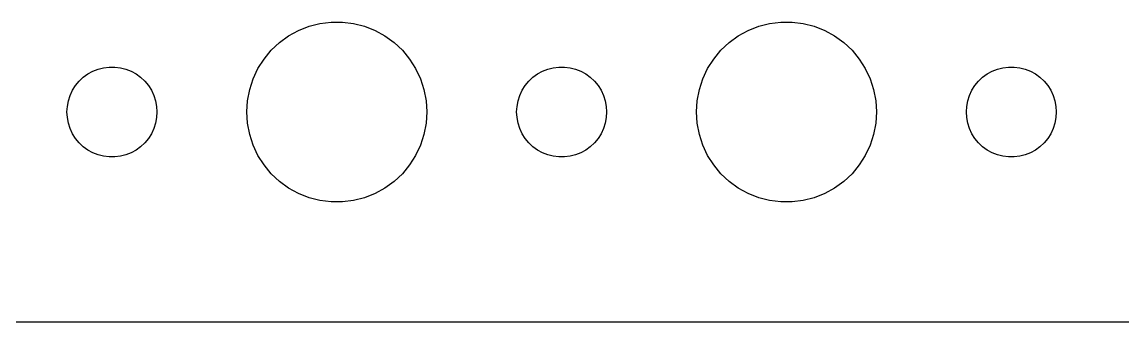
# Model space of a CAD drawing. Header units: metres. Extents: x -157 to 157, y -37 to 37.
# Drawn here: x 79.5 to 116.22, y -36.99 to -27.01 of the extents above; entities that cross this region are included whole.
import ezdxf

# ---------------------------------------------------------------- set-up
doc = ezdxf.new("R2010")
doc.units = ezdxf.units.M

msp = doc.modelspace()

# ---------------------------------------------------------------- linework, layer by layer
for p, q in [((88.7227, -27.2855), (89.073, -27.1468)), ((89.073, -27.1468), (89.4379, -27.0531)), ((89.4379, -27.0531), (89.8116, -27.0059)), ((89.8116, -27.0059), (90.1884, -27.0059)), ((90.1884, -27.0059), (90.5621, -27.0531)), ((90.5621, -27.0531), (90.927, -27.1468)), ((90.927, -27.1468), (91.2773, -27.2855)), ((103.723, -27.2855), (104.073, -27.1468)), ((104.073, -27.1468), (104.438, -27.0531)), ((104.438, -27.0531), (104.812, -27.0059)), ((104.812, -27.0059), (105.188, -27.0059)), ((105.188, -27.0059), (105.562, -27.0531)), ((105.562, -27.0531), (105.927, -27.1468)), ((105.927, -27.1468), (106.277, -27.2855)), ((88.0877, -27.6884), (88.3925, -27.467)), ((88.3925, -27.467), (88.7227, -27.2855)), ((91.2773, -27.2855), (91.6075, -27.467)), ((91.6075, -27.467), (91.9123, -27.6884)), ((103.088, -27.6884), (103.393, -27.467)), ((103.393, -27.467), (103.723, -27.2855)), ((106.277, -27.2855), (106.607, -27.467)), ((106.607, -27.467), (106.912, -27.6884)), ((87.8131, -27.9464), (88.0877, -27.6884)), ((91.9123, -27.6884), (92.1869, -27.9464)), ((102.813, -27.9464), (103.088, -27.6884)), ((106.912, -27.6884), (107.187, -27.9464)), ((87.3711, -28.5547), (87.573, -28.2366)), ((87.573, -28.2366), (87.8131, -27.9464)), ((92.1869, -27.9464), (92.427, -28.2366)), ((92.427, -28.2366), (92.6289, -28.5547)), ((102.371, -28.5547), (102.573, -28.2366)), ((102.573, -28.2366), (102.813, -27.9464)), ((107.187, -27.9464), (107.427, -28.2366)), ((107.427, -28.2366), (107.629, -28.5547)), ((81.6963, -28.7335), (81.8613, -28.6427)), ((81.8613, -28.6427), (82.0365, -28.5734)), ((82.0365, -28.5734), (82.2189, -28.5266)), ((82.2189, -28.5266), (82.4058, -28.503)), ((82.4058, -28.503), (82.5942, -28.503)), ((82.5942, -28.503), (82.7811, -28.5266)), ((82.7811, -28.5266), (82.9635, -28.5734)), ((82.9635, -28.5734), (83.1387, -28.6427)), ((83.1387, -28.6427), (83.3037, -28.7335)), ((87.2107, -28.8956), (87.3711, -28.5547)), ((92.6289, -28.5547), (92.7893, -28.8956)), ((96.6963, -28.7335), (96.8613, -28.6427)), ((96.8613, -28.6427), (97.0365, -28.5734)), ((97.0365, -28.5734), (97.2189, -28.5266)), ((97.2189, -28.5266), (97.4058, -28.503)), ((97.4058, -28.503), (97.5942, -28.503)), ((97.5942, -28.503), (97.7811, -28.5266)), ((97.7811, -28.5266), (97.9635, -28.5734)), ((97.9635, -28.5734), (98.1387, -28.6427)), ((98.1387, -28.6427), (98.3037, -28.7335)), ((102.211, -28.8956), (102.371, -28.5547)), ((107.629, -28.5547), (107.789, -28.8956)), ((111.696, -28.7335), (111.861, -28.6427)), ((111.861, -28.6427), (112.036, -28.5734)), ((112.036, -28.5734), (112.219, -28.5266)), ((112.219, -28.5266), (112.406, -28.503)), ((112.406, -28.503), (112.594, -28.503)), ((112.594, -28.503), (112.781, -28.5266)), ((112.781, -28.5266), (112.964, -28.5734)), ((112.964, -28.5734), (113.139, -28.6427)), ((113.139, -28.6427), (113.304, -28.7335)), ((81.2865, -29.1183), (81.4065, -28.9732)), ((81.4065, -28.9732), (81.5439, -28.8442)), ((81.5439, -28.8442), (81.6963, -28.7335)), ((83.3037, -28.7335), (83.4561, -28.8442)), ((83.4561, -28.8442), (83.5934, -28.9732)), ((83.5934, -28.9732), (83.7135, -29.1183)), ((87.0943, -29.2539), (87.2107, -28.8956)), ((92.7893, -28.8956), (92.9057, -29.2539)), ((96.2865, -29.1183), (96.4065, -28.9732)), ((96.4065, -28.9732), (96.5439, -28.8442)), ((96.5439, -28.8442), (96.6963, -28.7335)), ((98.3037, -28.7335), (98.4561, -28.8442)), ((98.4561, -28.8442), (98.5934, -28.9732)), ((98.5934, -28.9732), (98.7135, -29.1183)), ((102.094, -29.2539), (102.211, -28.8956)), ((107.789, -28.8956), (107.906, -29.2539)), ((111.286, -29.1183), (111.407, -28.9732)), ((111.407, -28.9732), (111.544, -28.8442)), ((111.544, -28.8442), (111.696, -28.7335)), ((113.304, -28.7335), (113.456, -28.8442)), ((113.456, -28.8442), (113.593, -28.9732)), ((113.593, -28.9732), (113.714, -29.1183)), ((81.1053, -29.4478), (81.1855, -29.2774)), ((81.1855, -29.2774), (81.2865, -29.1183)), ((83.7135, -29.1183), (83.8145, -29.2774)), ((83.8145, -29.2774), (83.8947, -29.4478)), ((87.0237, -29.624), (87.0943, -29.2539)), ((92.9057, -29.2539), (92.9763, -29.624)), ((96.1053, -29.4478), (96.1855, -29.2774)), ((96.1855, -29.2774), (96.2865, -29.1183)), ((98.7135, -29.1183), (98.8145, -29.2774)), ((98.8145, -29.2774), (98.8947, -29.4478)), ((102.024, -29.624), (102.094, -29.2539)), ((107.906, -29.2539), (107.976, -29.624)), ((111.105, -29.4478), (111.186, -29.2774)), ((111.186, -29.2774), (111.286, -29.1183)), ((113.714, -29.1183), (113.814, -29.2774)), ((113.814, -29.2774), (113.895, -29.4478)), ((81.0118, -29.812), (81.0471, -29.627)), ((81.0471, -29.627), (81.1053, -29.4478)), ((83.8947, -29.4478), (83.9529, -29.627)), ((83.9529, -29.627), (83.9882, -29.812)), ((87, -30), (87.0237, -29.624)), ((92.9763, -29.624), (93, -30)), ((96.0118, -29.812), (96.0471, -29.627)), ((96.0471, -29.627), (96.1053, -29.4478)), ((98.8947, -29.4478), (98.9529, -29.627)), ((98.9529, -29.627), (98.9882, -29.812)), ((102, -30), (102.024, -29.624)), ((107.976, -29.624), (108, -30)), ((111.012, -29.812), (111.047, -29.627)), ((111.047, -29.627), (111.105, -29.4478)), ((113.895, -29.4478), (113.953, -29.627)), ((113.953, -29.627), (113.988, -29.812)), ((81, -30), (81.0118, -29.812)), ((81.0118, -30.188), (81, -30)), ((83.9882, -29.812), (84, -30)), ((84, -30), (83.9882, -30.188)), ((87.0237, -30.376), (87, -30)), ((93, -30), (92.9763, -30.376)), ((96, -30), (96.0118, -29.812)), ((96.0118, -30.188), (96, -30)), ((98.9882, -29.812), (99, -30)), ((99, -30), (98.9882, -30.188)), ((102.024, -30.376), (102, -30)), ((108, -30), (107.976, -30.376)), ((111, -30), (111.012, -29.812)), ((111.012, -30.188), (111, -30)), ((113.988, -29.812), (114, -30)), ((114, -30), (113.988, -30.188)), ((81.0471, -30.373), (81.0118, -30.188)), ((81.1053, -30.5522), (81.0471, -30.373)), ((83.9529, -30.373), (83.8947, -30.5522)), ((83.9882, -30.188), (83.9529, -30.373)), ((87.0943, -30.7461), (87.0237, -30.376)), ((92.9763, -30.376), (92.9057, -30.7461)), ((96.0471, -30.373), (96.0118, -30.188)), ((96.1053, -30.5522), (96.0471, -30.373)), ((98.9529, -30.373), (98.8947, -30.5522)), ((98.9882, -30.188), (98.9529, -30.373)), ((102.094, -30.7461), (102.024, -30.376)), ((107.976, -30.376), (107.906, -30.7461)), ((111.047, -30.373), (111.012, -30.188)), ((111.105, -30.5522), (111.047, -30.373)), ((113.953, -30.373), (113.895, -30.5522)), ((113.988, -30.188), (113.953, -30.373)), ((81.1855, -30.7226), (81.1053, -30.5522)), ((81.2865, -30.8817), (81.1855, -30.7226)), ((83.8145, -30.7226), (83.7135, -30.8817)), ((83.8947, -30.5522), (83.8145, -30.7226)), ((87.2107, -31.1044), (87.0943, -30.7461)), ((92.9057, -30.7461), (92.7893, -31.1044)), ((96.1855, -30.7226), (96.1053, -30.5522)), ((96.2865, -30.8817), (96.1855, -30.7226)), ((98.8145, -30.7226), (98.7135, -30.8817)), ((98.8947, -30.5522), (98.8145, -30.7226)), ((102.211, -31.1044), (102.094, -30.7461)), ((107.906, -30.7461), (107.789, -31.1044)), ((111.186, -30.7226), (111.105, -30.5522)), ((111.286, -30.8817), (111.186, -30.7226)), ((113.814, -30.7226), (113.714, -30.8817)), ((113.895, -30.5522), (113.814, -30.7226)), ((81.4065, -31.0268), (81.2865, -30.8817)), ((81.5439, -31.1558), (81.4065, -31.0268)), ((81.6963, -31.2665), (81.5439, -31.1558)), ((83.4561, -31.1558), (83.3037, -31.2665)), ((83.5934, -31.0268), (83.4561, -31.1558)), ((83.7135, -30.8817), (83.5934, -31.0268)), ((87.3711, -31.4453), (87.2107, -31.1044)), ((92.7893, -31.1044), (92.6289, -31.4453)), ((96.4065, -31.0268), (96.2865, -30.8817)), ((96.5439, -31.1558), (96.4065, -31.0268)), ((96.6963, -31.2665), (96.5439, -31.1558)), ((98.4561, -31.1558), (98.3037, -31.2665)), ((98.5934, -31.0268), (98.4561, -31.1558)), ((98.7135, -30.8817), (98.5934, -31.0268)), ((102.371, -31.4453), (102.211, -31.1044)), ((107.789, -31.1044), (107.629, -31.4453)), ((111.407, -31.0268), (111.286, -30.8817)), ((111.544, -31.1558), (111.407, -31.0268)), ((111.696, -31.2665), (111.544, -31.1558)), ((113.456, -31.1558), (113.304, -31.2665)), ((113.593, -31.0268), (113.456, -31.1558)), ((113.714, -30.8817), (113.593, -31.0268)), ((81.8613, -31.3572), (81.6963, -31.2665)), ((82.0365, -31.4266), (81.8613, -31.3572)), ((82.2189, -31.4734), (82.0365, -31.4266)), ((82.4058, -31.497), (82.2189, -31.4734)), ((82.5942, -31.497), (82.4058, -31.497)), ((82.7811, -31.4734), (82.5942, -31.497)), ((82.9635, -31.4266), (82.7811, -31.4734)), ((83.1387, -31.3572), (82.9635, -31.4266)), ((83.3037, -31.2665), (83.1387, -31.3572)), ((87.573, -31.7634), (87.3711, -31.4453)), ((92.6289, -31.4453), (92.427, -31.7634)), ((96.8613, -31.3572), (96.6963, -31.2665)), ((97.0365, -31.4266), (96.8613, -31.3572)), ((97.2189, -31.4734), (97.0365, -31.4266)), ((97.4058, -31.497), (97.2189, -31.4734)), ((97.5942, -31.497), (97.4058, -31.497)), ((97.7811, -31.4734), (97.5942, -31.497)), ((97.9635, -31.4266), (97.7811, -31.4734)), ((98.1387, -31.3572), (97.9635, -31.4266)), ((98.3037, -31.2665), (98.1387, -31.3572)), ((102.573, -31.7634), (102.371, -31.4453)), ((107.629, -31.4453), (107.427, -31.7634)), ((111.861, -31.3572), (111.696, -31.2665)), ((112.036, -31.4266), (111.861, -31.3572)), ((112.219, -31.4734), (112.036, -31.4266)), ((112.406, -31.497), (112.219, -31.4734)), ((112.594, -31.497), (112.406, -31.497)), ((112.781, -31.4734), (112.594, -31.497)), ((112.964, -31.4266), (112.781, -31.4734)), ((113.139, -31.3572), (112.964, -31.4266)), ((113.304, -31.2665), (113.139, -31.3572)), ((87.8131, -32.0536), (87.573, -31.7634)), ((92.427, -31.7634), (92.1869, -32.0536)), ((102.813, -32.0536), (102.573, -31.7634)), ((107.427, -31.7634), (107.187, -32.0536)), ((88.0877, -32.3115), (87.8131, -32.0536)), ((88.3925, -32.533), (88.0877, -32.3115)), ((91.9123, -32.3115), (91.6075, -32.533)), ((92.1869, -32.0536), (91.9123, -32.3115)), ((103.088, -32.3115), (102.813, -32.0536)), ((103.393, -32.533), (103.088, -32.3115)), ((106.912, -32.3115), (106.607, -32.533)), ((107.187, -32.0536), (106.912, -32.3115)), ((88.7227, -32.7145), (88.3925, -32.533)), ((91.6075, -32.533), (91.2773, -32.7145)), ((103.723, -32.7145), (103.393, -32.533)), ((106.607, -32.533), (106.277, -32.7145)), ((89.073, -32.8532), (88.7227, -32.7145)), ((89.4379, -32.9469), (89.073, -32.8532)), ((89.8116, -32.9941), (89.4379, -32.9469)), ((90.1884, -32.9941), (89.8116, -32.9941)), ((90.5621, -32.9469), (90.1884, -32.9941)), ((90.927, -32.8532), (90.5621, -32.9469)), ((91.2773, -32.7145), (90.927, -32.8532)), ((104.073, -32.8532), (103.723, -32.7145)), ((104.438, -32.9469), (104.073, -32.8532)), ((104.812, -32.9941), (104.438, -32.9469)), ((105.188, -32.9941), (104.812, -32.9941)), ((105.562, -32.9469), (105.188, -32.9941)), ((105.927, -32.8532), (105.562, -32.9469)), ((106.277, -32.7145), (105.927, -32.8532)), ((-152.314, -36.9901), (152.314, -36.9901))]:
    msp.add_line(p, q)

doc.saveas('drawing.dxf')
